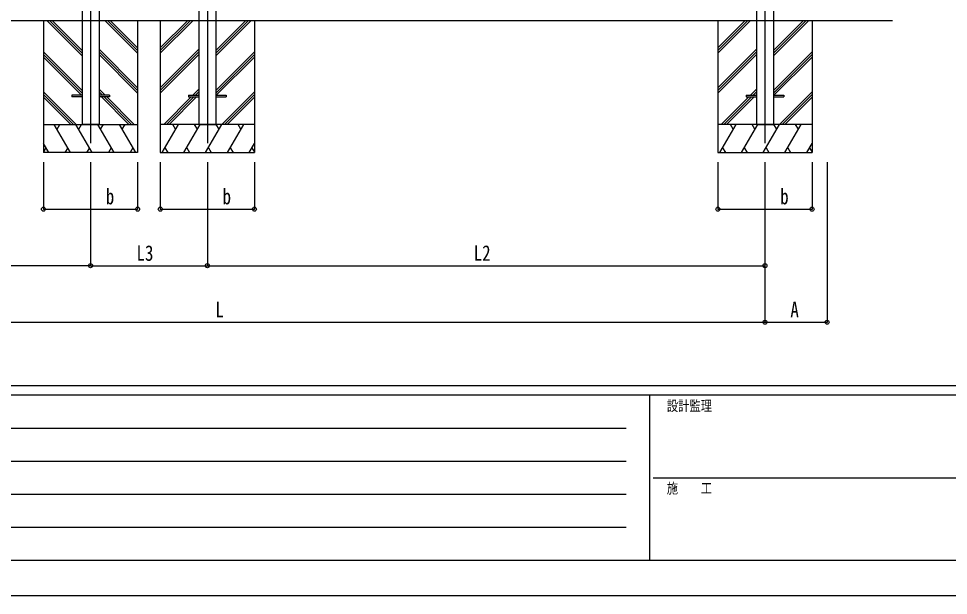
# Model space of a CAD drawing. Units: millimetres, scale not verified. Extents: x -10512 to 10512, y -7425 to 7425.
# Drawn here: x -6612 to -1676, y -7425 to -4363 of the extents above; entities that cross this region are included whole.
import ezdxf
from ezdxf.enums import TextEntityAlignment as Align

# ---------------------------------------------------------------- set-up
doc = ezdxf.new("R2010")
doc.units = ezdxf.units.MM
doc.header["$LTSCALE"] = 40
for name, color, linetype in [('0-3_YKK_12', 2, 'Continuous'), ('0-5_YKK_A1', 4, 'Continuous'), ('0-6_YKK_D', 6, 'Continuous'), ('0-7_YKK_ZWAK', 7, 'Continuous')]:
    doc.layers.add(name, color=color, linetype=linetype)
doc.styles.add('ＭＳ ゴシック', font='')
doc.styles.get('ＭＳ ゴシック').set_extended_font_data('MS Gothic')

msp = doc.modelspace()

# ---------------------------------------------------------------- linework, layer by layer
at = {"layer": '0-3_YKK_12'}
for p, q in [((-6229.9, -1780.96), (-6229.9, -5024.53)), ((-5609.9, -1780.96), (-5609.9, -5024.53)), ((-2649.9, -1780.96), (-2649.9, -5024.53))]:
    msp.add_line(p, q, dxfattribs=at)
at = {"layer": '0-5_YKK_A1'}
for p, q in [((-6275.1, -1755.04), (-6275.1, -4924.53)), ((-6184.7, -1755.04), (-6184.7, -4924.53)), ((-5655.1, -1755.04), (-5655.1, -4924.53)), ((-5564.7, -1755.04), (-5564.7, -4924.53)), ((-2695.1, -1755.04), (-2695.1, -4924.53)), ((-2604.7, -1755.04), (-2604.7, -4924.53)), ((-1972.91, -4374.53), (-9100.9, -4374.53)), ((-6479.9, -4374.53), (-6479.9, -5074.53)), ((-6275.1, -4559.96), (-6460.53, -4374.53)), ((-6275.1, -4545.82), (-6446.39, -4374.53)), ((-6275.1, -4531.67), (-6432.25, -4374.53)), ((-5979.9, -4546.79), (-6152.17, -4374.53)), ((-5979.9, -4532.65), (-6138.02, -4374.53)), ((-5979.9, -4518.51), (-6123.88, -4374.53)), ((-5979.9, -4374.53), (-5979.9, -5074.53)), ((-5859.9, -4374.53), (-5859.9, -5074.53)), ((-5859.9, -4518.51), (-5715.92, -4374.53)), ((-5859.9, -4532.65), (-5701.78, -4374.53)), ((-5859.9, -4546.79), (-5687.64, -4374.53)), ((-5564.7, -4559.96), (-5379.27, -4374.53)), ((-5564.7, -4545.82), (-5393.41, -4374.53)), ((-5564.7, -4531.67), (-5407.55, -4374.53)), ((-5359.9, -4374.53), (-5359.9, -5074.53)), ((-2899.9, -4374.53), (-2899.9, -5074.53)), ((-2899.9, -4518.51), (-2755.92, -4374.53)), ((-2899.9, -4532.65), (-2741.78, -4374.53)), ((-2899.9, -4546.79), (-2727.64, -4374.53)), ((-2604.7, -4559.96), (-2419.27, -4374.53)), ((-2604.7, -4545.82), (-2433.41, -4374.53)), ((-2604.7, -4531.67), (-2447.55, -4374.53)), ((-2399.9, -4374.53), (-2399.9, -5074.53)), ((-6275.1, -4743.8), (-6479.9, -4539.01)), ((-5979.9, -4730.64), (-6184.7, -4525.84)), ((-5979.9, -4744.78), (-6184.7, -4539.98)), ((-5859.9, -4730.64), (-5655.1, -4525.84)), ((-5859.9, -4744.78), (-5655.1, -4539.98)), ((-5564.7, -4743.8), (-5359.9, -4539.01)), ((-2899.9, -4730.64), (-2695.1, -4525.84)), ((-2899.9, -4744.78), (-2695.1, -4539.98)), ((-2604.7, -4743.8), (-2399.9, -4539.01)), ((-6275.1, -4757.95), (-6479.9, -4553.15)), ((-6277.16, -4770.03), (-6479.9, -4567.29)), ((-5979.9, -4758.92), (-6184.7, -4554.12)), ((-5859.9, -4758.92), (-5655.1, -4554.12)), ((-5564.7, -4757.95), (-5359.9, -4553.15)), ((-5562.64, -4770.03), (-5359.9, -4567.29)), ((-2899.9, -4758.92), (-2695.1, -4554.12)), ((-2604.7, -4757.95), (-2399.9, -4553.15)), ((-2602.64, -4770.03), (-2399.9, -4567.29)), ((-6152.64, -4770.03), (-6184.7, -4737.97)), ((-5687.16, -4770.03), (-5655.1, -4737.97)), ((-2727.16, -4770.03), (-2695.1, -4737.97)), ((-6306.51, -4924.53), (-6479.9, -4751.14)), ((-6320.65, -4924.53), (-6479.9, -4765.28)), ((-6334.8, -4924.53), (-6479.9, -4779.42)), ((-6329.9, -4770.03), (-6329.9, -4779.03)), ((-6275.1, -4770.03), (-6329.9, -4770.03)), ((-6275.1, -4779.03), (-6329.9, -4779.03)), ((-6166.79, -4770.03), (-6184.7, -4752.11)), ((-6180.93, -4770.03), (-6184.7, -4766.26)), ((-6129.9, -4770.03), (-6184.7, -4770.03)), ((-6129.9, -4779.03), (-6184.7, -4779.03)), ((-6026.43, -4924.53), (-6171.93, -4779.03)), ((-6012.28, -4924.53), (-6157.79, -4779.03)), ((-5998.14, -4924.53), (-6143.64, -4779.03)), ((-6129.9, -4770.03), (-6129.9, -4779.03)), ((-5841.66, -4924.53), (-5696.16, -4779.03)), ((-5827.52, -4924.53), (-5682.02, -4779.03)), ((-5813.38, -4924.53), (-5667.88, -4779.03)), ((-5709.9, -4770.03), (-5709.9, -4779.03)), ((-5709.9, -4770.03), (-5655.1, -4770.03)), ((-5709.9, -4779.03), (-5655.1, -4779.03)), ((-5673.02, -4770.03), (-5655.1, -4752.11)), ((-5658.88, -4770.03), (-5655.1, -4766.26)), ((-5564.7, -4770.03), (-5509.9, -4770.03)), ((-5564.7, -4779.03), (-5509.9, -4779.03)), ((-5533.29, -4924.53), (-5359.9, -4751.14)), ((-5519.15, -4924.53), (-5359.9, -4765.28)), ((-5509.9, -4770.03), (-5509.9, -4779.03)), ((-5505.01, -4924.53), (-5359.9, -4779.42)), ((-2881.66, -4924.53), (-2736.16, -4779.03)), ((-2867.52, -4924.53), (-2722.02, -4779.03)), ((-2853.38, -4924.53), (-2707.88, -4779.03)), ((-2749.9, -4770.03), (-2749.9, -4779.03)), ((-2749.9, -4770.03), (-2695.1, -4770.03)), ((-2749.9, -4779.03), (-2695.1, -4779.03)), ((-2713.02, -4770.03), (-2695.1, -4752.11)), ((-2698.88, -4770.03), (-2695.1, -4766.26)), ((-2604.7, -4770.03), (-2549.9, -4770.03)), ((-2604.7, -4779.03), (-2549.9, -4779.03)), ((-2573.29, -4924.53), (-2399.9, -4751.14)), ((-2559.15, -4924.53), (-2399.9, -4765.28)), ((-2549.9, -4770.03), (-2549.9, -4779.03)), ((-2545.01, -4924.53), (-2399.9, -4779.42)), ((-6479.9, -4924.53), (-5979.9, -4924.53)), ((-6336.33, -5074.53), (-6422.93, -4924.53)), ((-6407.93, -4950.51), (-6392.93, -4924.53)), ((-6220.86, -5074.53), (-6307.46, -4924.53)), ((-6292.46, -4950.51), (-6277.46, -4924.53)), ((-6184.7, -4924.53), (-6275.1, -4924.53)), ((-6105.39, -5074.53), (-6191.99, -4924.53)), ((-6176.99, -4950.51), (-6161.99, -4924.53)), ((-5989.92, -5074.53), (-6076.52, -4924.53)), ((-6061.52, -4950.51), (-6046.52, -4924.53)), ((-5359.9, -4924.53), (-5859.9, -4924.53)), ((-5849.89, -5074.53), (-5763.28, -4924.53)), ((-5778.28, -4950.51), (-5793.29, -4924.53)), ((-5734.42, -5074.53), (-5647.81, -4924.53)), ((-5662.81, -4950.51), (-5677.81, -4924.53)), ((-5655.1, -4924.53), (-5564.7, -4924.53)), ((-5618.95, -5074.53), (-5532.34, -4924.53)), ((-5547.34, -4950.51), (-5562.34, -4924.53)), ((-5503.47, -5074.53), (-5416.87, -4924.53)), ((-5431.87, -4950.51), (-5446.87, -4924.53)), ((-2399.9, -4924.53), (-2899.9, -4924.53)), ((-2889.89, -5074.53), (-2803.28, -4924.53)), ((-2818.28, -4950.51), (-2833.29, -4924.53)), ((-2774.42, -5074.53), (-2687.81, -4924.53)), ((-2702.81, -4950.51), (-2717.81, -4924.53)), ((-2695.1, -4924.53), (-2604.7, -4924.53)), ((-2658.95, -5074.53), (-2572.34, -4924.53)), ((-2587.34, -4950.51), (-2602.34, -4924.53)), ((-2543.48, -5074.53), (-2456.87, -4924.53)), ((-2471.87, -4950.51), (-2486.87, -4924.53)), ((-6451.8, -5074.53), (-6479.9, -5025.85)), ((-5388, -5074.53), (-5359.9, -5025.85)), ((-2428.01, -5074.53), (-2399.9, -5025.85)), ((-6466.8, -5048.55), (-6479.9, -5071.25)), ((-5979.9, -5074.53), (-6479.9, -5074.53)), ((-6351.33, -5048.55), (-6366.33, -5074.53)), ((-6235.86, -5048.55), (-6250.86, -5074.53)), ((-6120.39, -5048.55), (-6135.39, -5074.53)), ((-6004.92, -5048.55), (-6019.92, -5074.53)), ((-5859.9, -5074.53), (-5359.9, -5074.53)), ((-5834.89, -5048.55), (-5819.89, -5074.53)), ((-5719.42, -5048.55), (-5704.42, -5074.53)), ((-5603.95, -5048.55), (-5588.95, -5074.53)), ((-5488.48, -5048.55), (-5473.48, -5074.53)), ((-5373.01, -5048.55), (-5359.9, -5071.25)), ((-2899.9, -5074.53), (-2399.9, -5074.53)), ((-2874.89, -5048.55), (-2859.89, -5074.53)), ((-2759.42, -5048.55), (-2744.42, -5074.53)), ((-2643.95, -5048.55), (-2628.95, -5074.53)), ((-2528.48, -5048.55), (-2513.48, -5074.53)), ((-2413.01, -5048.55), (-2399.9, -5071.25))]:
    msp.add_line(p, q, dxfattribs=at)
at = {"layer": '0-6_YKK_D'}
for p, q in [((-6479.9, -5124.53), (-6479.9, -5375.53)), ((-6229.9, -5124.53), (-6229.9, -5675.53)), ((-6229.9, -5124.53), (-6229.9, -5675.53)), ((-5979.9, -5124.53), (-5979.9, -5375.53)), ((-5859.9, -5124.53), (-5859.9, -5375.53)), ((-5609.9, -5124.53), (-5609.9, -5675.53)), ((-5609.9, -5124.53), (-5609.9, -5675.53)), ((-5359.9, -5124.53), (-5359.9, -5375.53)), ((-2899.9, -5124.53), (-2899.9, -5375.53)), ((-2649.9, -5124.53), (-2649.9, -5675.53)), ((-2649.9, -5124.53), (-2649.9, -5975.53)), ((-2649.9, -5124.53), (-2649.9, -5975.53)), ((-2399.9, -5124.53), (-2399.9, -5375.53)), ((-2319.9, -5124.53), (-2319.9, -5975.53)), ((-6479.9, -5374.53), (-5979.9, -5374.53)), ((-5859.9, -5374.53), (-5359.9, -5374.53)), ((-2899.9, -5374.53), (-2399.9, -5374.53)), ((-6229.9, -5674.53), (-8423.9, -5674.53)), ((-6229.9, -5674.53), (-5609.9, -5674.53)), ((-5609.9, -5674.53), (-2649.9, -5674.53)), ((-8423.9, -5974.53), (-2649.9, -5974.53)), ((-2649.9, -5974.53), (-2319.9, -5974.53))]:
    msp.add_line(p, q, dxfattribs=at)
for centre in [(-6479.9, -5374.53), (-5979.9, -5374.53), (-5859.9, -5374.53), (-5359.9, -5374.53), (-2899.9, -5374.53), (-2399.9, -5374.53), (-6229.9, -5674.53), (-6229.9, -5674.53), (-5609.9, -5674.53), (-5609.9, -5674.53), (-2649.9, -5674.53), (-2649.9, -5974.53), (-2649.9, -5974.53), (-2319.9, -5974.53)]:
    msp.add_circle(centre, 10.62, dxfattribs=at)
at = {"layer": '0-7_YKK_ZWAK'}
for p, q in [((9737.55, -6312.5), (-9762.45, -6312.5)), ((-3262.45, -6362.5), (-9762.45, -6362.5)), ((-3262.45, -6362.5), (-3262.45, -7237.5)), ((-12.45, -6362.5), (-3262.45, -6362.5)), ((-9656.2, -6537.5), (-3387.45, -6537.5)), ((-9656.2, -6712.5), (-3387.45, -6712.5)), ((-3243.7, -6800), (-12.45, -6800)), ((-9656.2, -6887.5), (-3387.45, -6887.5)), ((-9656.2, -7062.5), (-3387.45, -7062.5)), ((-9762.45, -7237.5), (-3262.45, -7237.5)), ((-3262.45, -7237.5), (-12.45, -7237.5))]:
    msp.add_line(p, q, dxfattribs=at)
msp.add_lwpolyline([(-10512.5, -7425), (10512.5, -7425), (10512.5, 7425), (-10512.5, 7425)], close=True, dxfattribs=at)

# ---------------------------------------------------------------- texts
at = {"layer": '0-6_YKK_D', "style": 'ＭＳ ゴシック', "width": 0.8}
for s, p in [('b', (-6148.95, -5373.53)), ('b', (-5528.95, -5373.53)), ('b', (-2568.95, -5373.53)), ('L3', (-5985.9, -5673.53)), ('L2', (-4195.9, -5673.53)), ('L', (-5566.9, -5973.53)), ('A', (-2514.9, -5973.53))]:
    msp.add_text(s, height=82.48, dxfattribs=at).set_placement(p, align=Align.BOTTOM_LEFT)
at = {"layer": '0-7_YKK_ZWAK', "style": 'ＭＳ ゴシック', "width": 0.8}
for s, p in [('設計監理', (-3170.78, -6462.5)), ('施\u3000\u3000工', (-3170.78, -6900))]:
    msp.add_text(s, height=54.99, dxfattribs=at).set_placement(p, align=Align.BOTTOM_LEFT)

doc.saveas('drawing.dxf')
